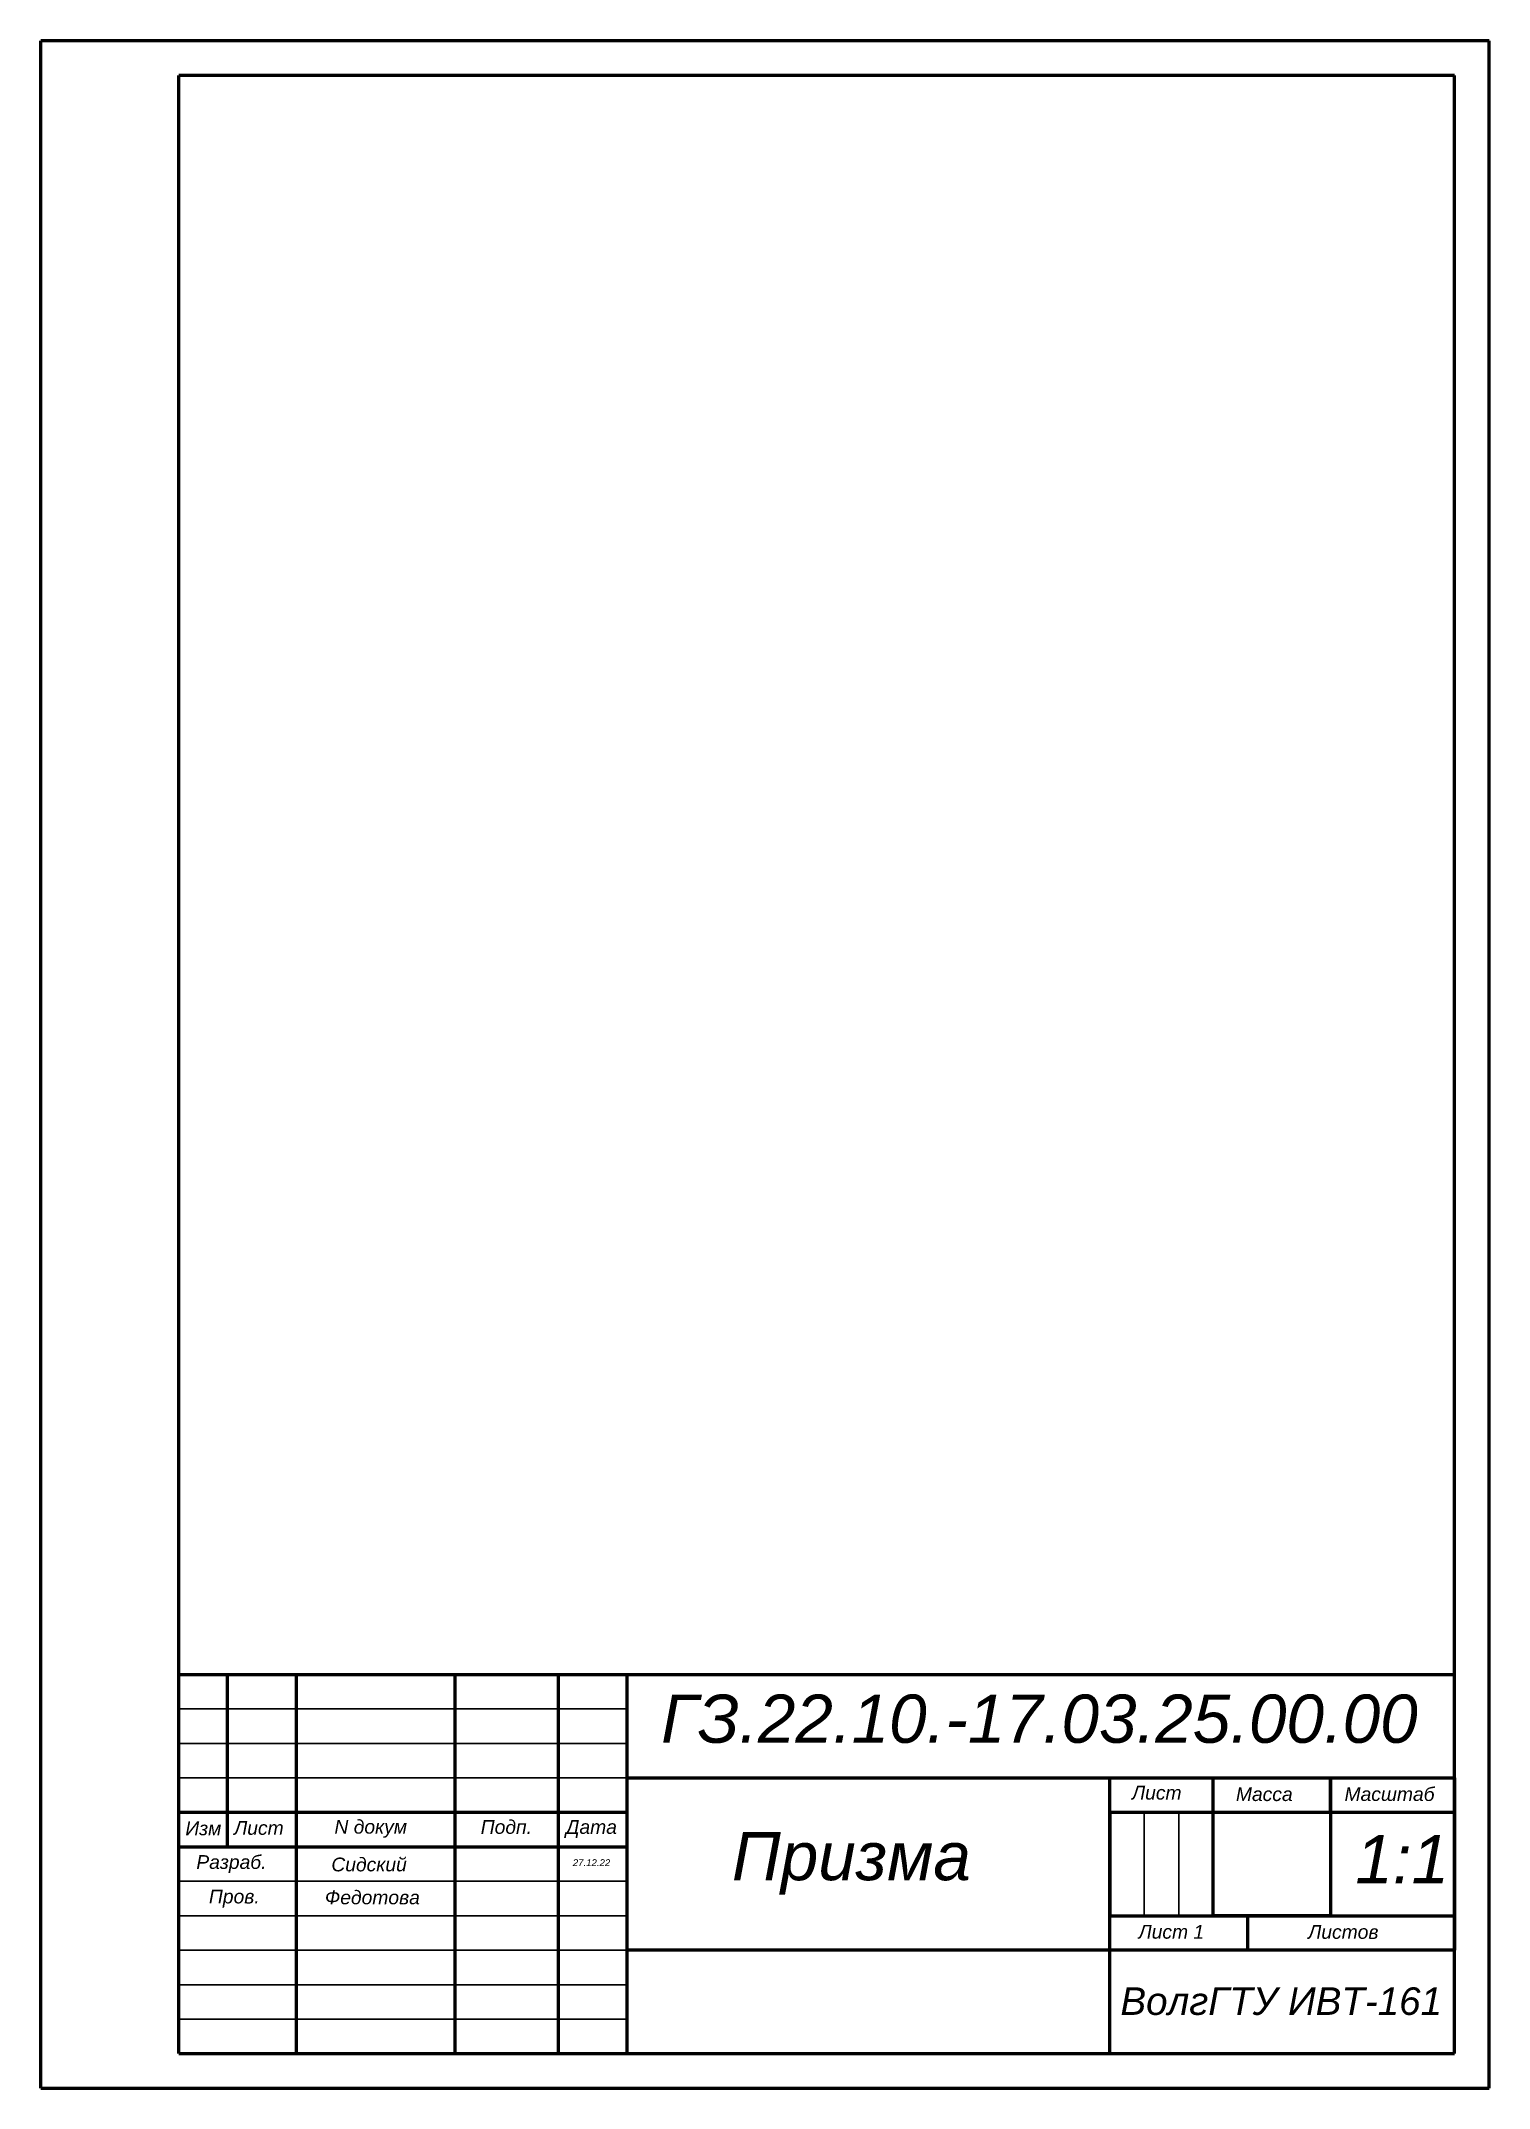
# Model space of a CAD drawing. Header units: inches. Extents: x -209 to 1, y 0 to 297.
import ezdxf

# ---------------------------------------------------------------- set-up
doc = ezdxf.new("R2010")
doc.units = ezdxf.units.IN
doc.header["$MEASUREMENT"] = 0
for name, color, linetype, lineweight in [('Основные линии', 7, 'Continuous', 60), ('Размеры', 7, 'Continuous', 25), ('Тонкие линии', 7, 'Continuous', 30)]:
    doc.layers.add(name, color=color, linetype=linetype, lineweight=lineweight)
doc.styles.get("Standard").update_dxf_attribs({"font": 'arial.ttf'})

msp = doc.modelspace()

# ---------------------------------------------------------------- linework, layer by layer
at = {"layer": 'Основные линии'}
for p, q in [((0.98, 297), (-209.02, 297)), ((-209.02, 0), (-209.02, 297)), ((0.98, 0), (0.98, 297)), ((-4.02, 292), (-189.02, 292)), ((-189.02, 5), (-189.02, 292)), ((-4.02, 5), (-4.02, 292)), ((-189.02, 60), (-4.02, 60)), ((-189.02, 60), (-182.02, 60)), ((-189.02, 60), (-182.02, 60)), ((-182.02, 60), (-172.02, 60)), ((-182.02, 60), (-182.02, 35)), ((-172.02, 60), (-172.02, 5)), ((-172.02, 60), (-149.02, 60)), ((-149.02, 60), (-149.02, 5)), ((-149.02, 60), (-134.02, 60)), ((-134.02, 60), (-134.02, 5)), ((-124.02, 5), (-124.02, 60)), ((-124.02, 45), (-4.02, 45)), ((-54.02, 5), (-54.02, 45)), ((-39.02, 25), (-39.02, 45)), ((-22.02, 40), (-22.02, 45)), ((-22.02, 45), (-22.02, 25)), ((-4.02, 45), (-4.02, 20)), ((-4.02, 45), (-4.02, 40)), ((-124.02, 40), (-189.02, 40)), ((-4.02, 40), (-54.02, 40)), ((-54.02, 40), (-54.02, 25)), ((-4.02, 40), (-22.02, 40)), ((-189.02, 35), (-124.02, 35)), ((-54.02, 25), (-4.02, 25)), ((-22.02, 25), (-39.02, 25)), ((-34.02, 20), (-34.02, 25)), ((-4.02, 20), (-124.02, 20)), ((-189.02, 5), (-4.02, 5)), ((-134.02, 5), (-119.02, 5)), ((-134.02, 5), (-124.02, 5)), ((-124.02, 5), (-54.02, 5)), ((-209.02, 0), (0.98, 0))]:
    msp.add_line(p, q, dxfattribs=at)
at = {"layer": 'Тонкие линии'}
for p, q in [((-189.02, 55), (-124.02, 55)), ((-124.02, 55), (-124.02, 50)), ((-124.02, 50), (-189.02, 50)), ((-189.02, 50), (-189.02, 45)), ((-189.02, 45), (-124.02, 45)), ((-124.02, 45), (-124.02, 40)), ((-189.02, 40), (-189.02, 30)), ((-49.02, 25), (-49.02, 40)), ((-49.02, 40), (-44.02, 40)), ((-44.02, 40), (-44.02, 25)), ((-189.02, 30), (-124.02, 30)), ((-124.02, 30), (-124.02, 25)), ((-124.02, 25), (-189.02, 25)), ((-189.02, 25), (-189.02, 20)), ((-189.02, 20), (-124.02, 20)), ((-124.02, 20), (-124.02, 15)), ((-124.02, 15), (-189.02, 15)), ((-189.02, 15), (-189.02, 10)), ((-189.02, 10), (-124.02, 10))]:
    msp.add_line(p, q, dxfattribs=at)

# ---------------------------------------------------------------- texts
at = {"layer": 'Размеры', "attachment_point": 1}
for s, width, heights, insert, char_height in [('{\\fArial|b0|i1|c204|p34;ГЗ.22.10.-17.03.25.00.00}', 120, [14.59], (-119.09, 57.09), 7), ('{\\fArial|b0|i1|c204|p34;Лист}', 15, [4.53], (-50.81, 43.85), 2), ('{\\fArial|b0|i1|c204|p34;Масса}', 17, [0], (-35.73, 43.64), 2), ('{\\fArial|b0|i1|c204|p34;Масштаб}', 18, [2.07], (-19.98, 43.65), 2), ('{\\fArial|b0|i1|c204|p34;Изм}', 7, [0], (-188.08, 38.68), 2), ('{\\fArial|b0|i1|c204|p34;Лист}', 10, [0], (-181.02, 38.74), 2), ('{\\fArial|b0|i1|c204|p34;N докум}', 23, [0], (-166.46, 38.91), 2), ('{\\fArial|b0|i1|c204|p34;Подп.}', 15, [0], (-145.25, 38.88), 2), ('{\\fArial|b0|i1|c204|p34;Дата}', 10, [0], (-132.9, 38.88), 2), ('{\\fArial|b0|i1|c204|p34;Призма}', 70, [0], (-108.82, 37.15), 7), ('{\\fArial|b0|i1|c204|p34;1:1}', 18, [0], (-18.42, 36.7), 7), ('{\\fArial|b0|i1|c204|p34;Разраб.}', 17, [0], (-186.49, 33.79), 2), ('{\\fArial|b0|i1|c204|p34;Сидский}', 23, [0], (-166.91, 33.44), 2), ('{\\fArial|b0|i1|c204|p34;27.12.22}', 9.3489, [0], (-131.9, 33.2), 1), ('{\\fArial|b0|i1|c204|p34;Пров.}', 17, [0], (-184.67, 28.79), 2), ('{\\fArial|b0|i1|c204|p34;Федотова}', 23, [0], (-167.84, 28.66), 2), ('{\\fArial|b0|i1|c204|p34;Лист 1}', 20, [0], (-49.86, 23.67), 2), ('{\\fArial|b0|i1|c204|p34;Листов}', 30, [0], (-25.26, 23.65), 2), ('{\\fArial|b0|i1|c204|p34;ВолгГТУ ИВТ-161}', 95.1919, [0], (-52.48, 14.61), 4)]:
    msp.add_mtext_dynamic_manual_height_columns(s, width=width, gutter_width=1, heights=heights, dxfattribs=dict(at, insert=insert, char_height=char_height))

doc.saveas('drawing.dxf')
